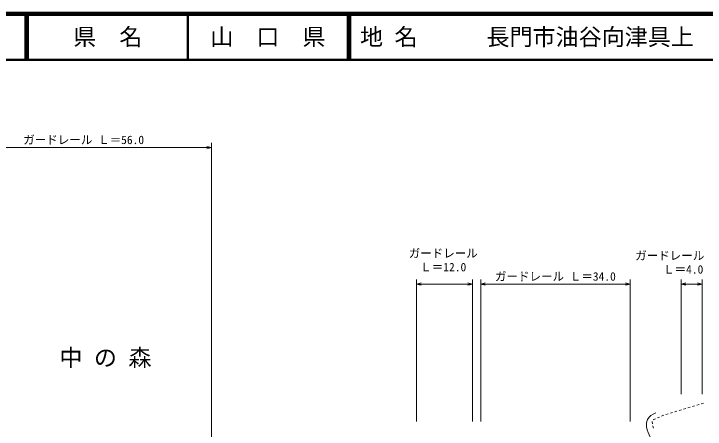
# Model space of a CAD drawing. Units: millimetres, scale not verified. Extents: x 40000 to 680000, y 20000 to 380000.
# Drawn here: x 295237 to 445306, y 289858 to 380000 of the extents above; entities that cross this region are included whole.
import ezdxf
from ezdxf.enums import TextEntityAlignment as Align

# ---------------------------------------------------------------- set-up
doc = ezdxf.new("R2010")
doc.units = ezdxf.units.MM
doc.header["$LTSCALE"] = 1000
doc.layers.add('M-BMK-HTXT', color=7, linetype='Continuous')
for name, color, linetype, lineweight in [('M-STR-HTXT', 7, 'Continuous', 13), ('M-TTL', 2, 'Continuous', 140), ('M-TTL-LINE', 7, 'Continuous', 50), ('M-TTL-TXT', 7, 'Continuous', 13), ('M-WORK', 1, 'Continuous', 13)]:
    doc.layers.add(name, color=color, linetype=linetype, lineweight=lineweight)
doc.styles.add('ＭＳ ゴシック', font='')
doc.styles.get('ＭＳ ゴシック').set_extended_font_data('MS Gothic')

msp = doc.modelspace()

# ---------------------------------------------------------------- linework, layer by layer
at = {"layer": 'M-STR-HTXT'}
for p, q in [((338150, 350979), (337150, 351229)), ((338150, 267036), (338150, 351979)), ((282643, 350979), (338150, 350979)), ((338150, 350979), (337150, 350729)), ((382638, 291502), (382638, 322334)), ((382638, 321334), (383638, 321584)), ((394802, 321334), (382638, 321334)), ((382638, 321334), (383638, 321084)), ((394802, 321334), (393802, 321584)), ((394802, 321334), (393802, 321084)), ((394802, 291502), (394802, 322334)), ((396583, 291502), (396583, 322334)), ((396583, 321334), (397583, 321584)), ((429005, 321334), (396583, 321334)), ((396583, 321334), (397583, 321084)), ((429005, 321334), (428005, 321584)), ((429005, 321334), (428005, 321084)), ((429005, 291502), (429005, 322334)), ((440090, 297446), (440090, 322334)), ((440090, 321334), (441090, 321584)), ((444653, 321334), (440090, 321334)), ((440090, 321334), (441090, 321084)), ((444653, 321334), (443653, 321584)), ((444653, 321334), (443653, 321084)), ((444653, 297446), (444653, 322334))]:
    msp.add_line(p, q, dxfattribs=at)
at = {"layer": 'M-TTL'}
msp.add_line((680000, 380000), (40000, 380000), dxfattribs=at)
at = {"layer": 'M-TTL-LINE'}
for p, q in [((297750, 380000), (297750, 370000)), ((298250, 380000), (298250, 370000)), ((333000, 380000), (333000, 370000)), ((367750, 380000), (367750, 370000)), ((368250, 380000), (368250, 370000)), ((40000, 370000), (680000, 370000))]:
    msp.add_line(p, q, dxfattribs=at)
at = {"layer": 'M-WORK'}
for p, q in [((440618, 294216), (441097, 294358)), ((441577, 294500), (442056, 294643)), ((442536, 294785), (443015, 294927)), ((443494, 295069), (443974, 295211)), ((444453, 295353), (444933, 295495)), ((435854, 292707), (436102, 292822)), ((436102, 292822), (436318, 292891)), ((436795, 293041), (437271, 293192)), ((437748, 293342), (438225, 293493)), ((438702, 293643), (438970, 293728)), ((438970, 293728), (439180, 293790)), ((439659, 293932), (440139, 294074)), ((433845, 291043), (433785, 291539)), ((434042, 291859), (434495, 292071)), ((434948, 292283), (435401, 292495)), ((433913, 290482), (433905, 290546)), ((434093, 290086), (433913, 290482))]:
    msp.add_line(p, q, dxfattribs=at)
msp.add_open_spline([(415406, 262066), (416583, 263064), (416941, 263341), (417972, 264096), (419510, 265220), (420412, 265809), (422098, 266696), (423727, 267552), (424806, 267650), (426544, 268256), (430294, 269563), (432386, 270324), (436157, 271573), (438083, 272210), (439209, 272429), (441105, 273149), (441725, 273385), (442271, 273309), (442648, 273854), (443147, 274573), (443256, 275144), (443225, 276019), (443193, 276945), (442528, 277293), (441967, 278032), (440710, 279687), (439773, 280420), (438374, 281957), (437035, 283427), (436175, 284158), (434958, 285731), (434303, 286577), (433890, 287039), (433438, 288008), (433028, 288887), (432702, 289377), (432582, 290339), (432504, 290971), (432545, 291372), (432803, 291953), (433163, 292761), (433762, 292978), (434570, 293373)], degree=3, knots=[0, 0, 0, 0, 1, 1, 1, 2, 2, 2, 3, 3, 3, 4, 4, 4, 5, 5, 5, 6, 6, 6, 7, 7, 7, 8, 8, 8, 9, 9, 9, 10, 10, 10, 11, 11, 11, 12, 12, 12, 13, 13, 13, 14, 14, 14, 14], dxfattribs=at)

# ---------------------------------------------------------------- texts
at = {"layer": 'M-BMK-HTXT', "style": 'ＭＳ ゴシック'}
msp.add_text('中 の 森', height=3666, dxfattribs=at).set_placement((315124, 302456), align=Align.BOTTOM_CENTER)
at = {"layer": 'M-STR-HTXT', "style": 'ＭＳ ゴシック'}
for s, p in [('ガードレール Ｌ＝56.0', (310397, 351179)), ('ガードレール Ｌ＝34.0', (412794, 321534))]:
    msp.add_text(s, height=1833, dxfattribs=at).set_placement(p, align=Align.BOTTOM_CENTER)
for s, p in [('ガードレール', (388447, 328939)), ('ガードレール', (437606, 328431)), ('Ｌ＝12.0', (388447, 325953)), ('Ｌ＝4.0', (440533, 325445))]:
    msp.add_text(s, height=1833, dxfattribs=at).set_placement(p, align=Align.TOP_CENTER)
at = {"layer": 'M-TTL-TXT', "style": 'ＭＳ ゴシック'}
for s, p in [('県\u3000名', (315625, 375000)), ('山\u3000口\u3000県', (350375, 375000))]:
    msp.add_text(s, height=3666, dxfattribs=at).set_placement(p, align=Align.MIDDLE_CENTER)
msp.add_text('地 名      長門市油谷向津具上', height=3666, dxfattribs=at).set_placement((370380, 375000), align=Align.MIDDLE_LEFT)

doc.saveas('drawing.dxf')
